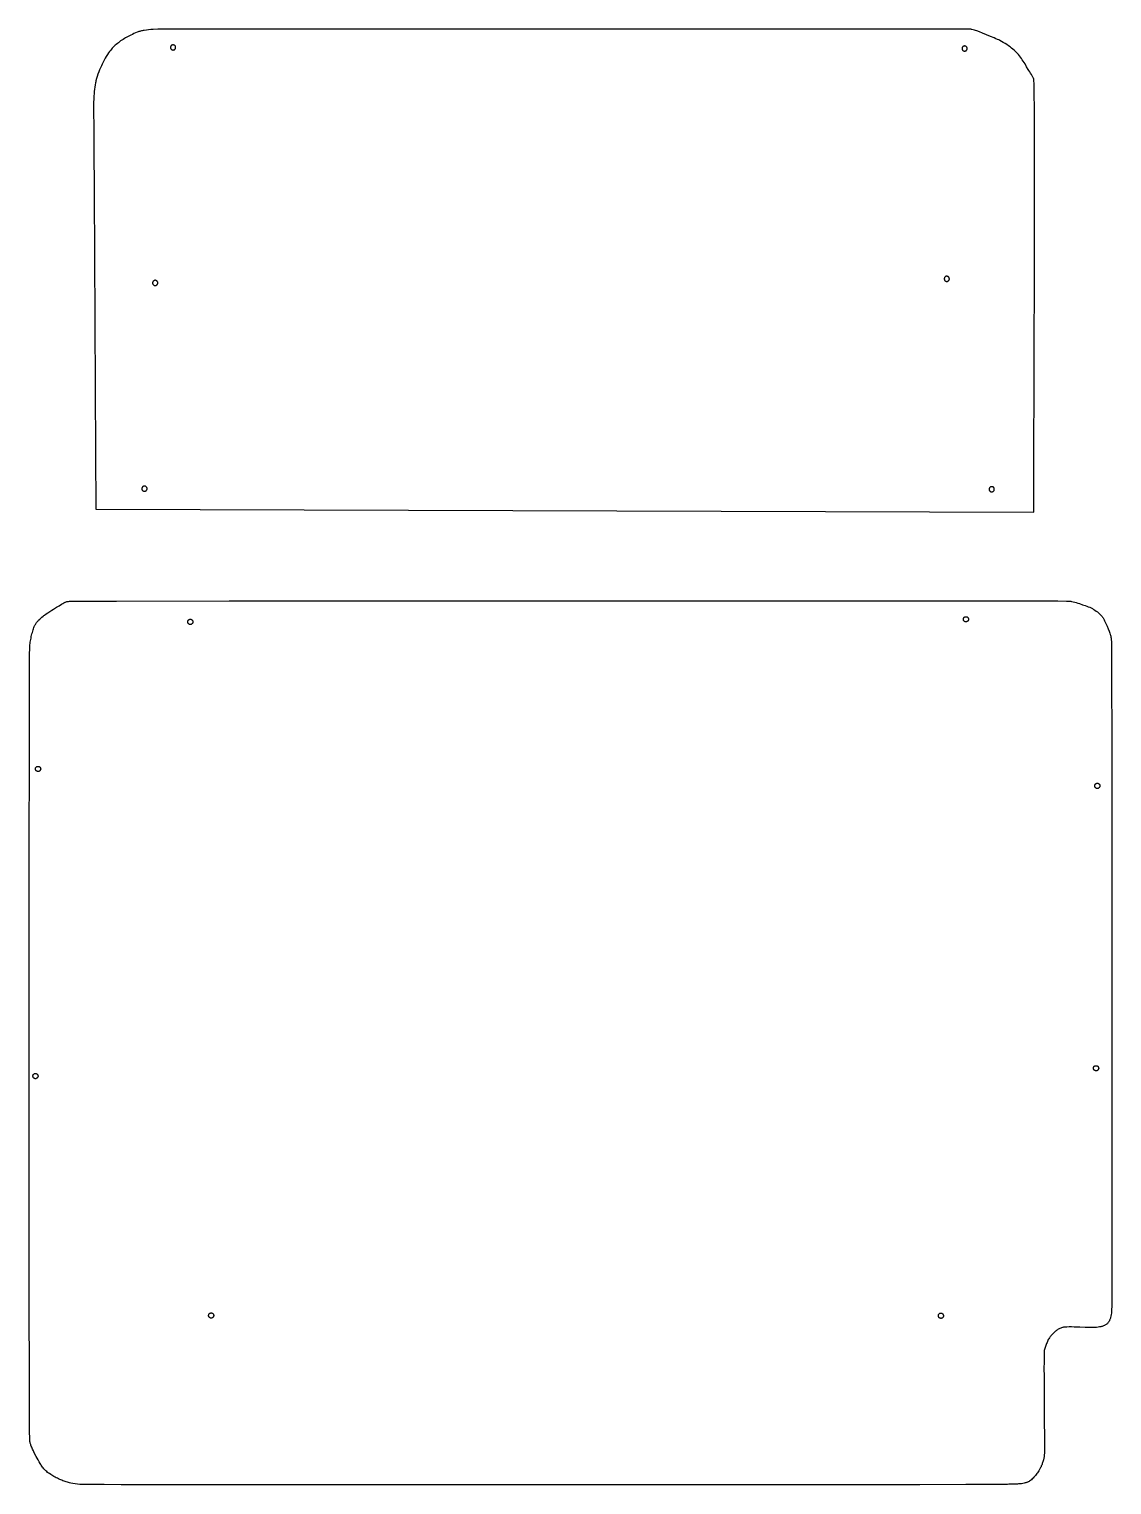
# Model space of a CAD drawing. Extents: x 1573 to 6745, y -2041 to 3468.
# Drawn here: x 4191 to 5023, y -2041 to -922 of the extents above; entities that cross this region are included whole.
import ezdxf

# ---------------------------------------------------------------- set-up
doc = ezdxf.new("R2010")
doc.units = 0
doc.layers.add('Default Layer', color=1, linetype='CONTINUOUS')

msp = doc.modelspace()

# ---------------------------------------------------------------- linework, layer by layer
at = {"layer": 'Default Layer'}
for points in [[(4914.8, -922.6), (4907.6, -922.6), (4887.8, -922.6), (4817.3, -922.5), (4717.7, -922.5), (4603.6, -922.5), (4489.3, -922.5), (4389.3, -922.5), (4318, -922.6), (4297.7, -922.6), (4292.1, -922.6), (4290, -922.6), (4286.5, -922.8), (4284.8, -922.9), (4283, -923.1), (4281.3, -923.2), (4279.7, -923.5), (4278.9, -923.6), (4278.2, -923.7), (4277.5, -923.9), (4276.8, -924), (4276.2, -924.2), (4275.6, -924.4), (4274.9, -924.6), (4274.3, -924.8), (4273, -925.4), (4271.8, -925.9), (4270.6, -926.5), (4269.4, -927.1), (4267.3, -928.2), (4266.3, -928.7), (4265.3, -929.3), (4264.4, -929.8), (4263.4, -930.4), (4262.5, -931), (4261.5, -931.6), (4260.7, -932.2), (4259.8, -932.9), (4259, -933.5), (4258.1, -934.2), (4257.3, -934.9), (4256.6, -935.6), (4255.8, -936.4), (4255.1, -937.2), (4254.4, -938), (4253.7, -938.8), (4253, -939.7), (4252.2, -940.8), (4251.4, -942.1), (4250.5, -943.5), (4249.6, -944.9), (4248.8, -946.4), (4248, -947.9), (4247.3, -949.3), (4246.7, -950.7), (4246, -952.2), (4245.3, -953.8), (4244.7, -955.4), (4244.1, -957.1), (4243.6, -958.8), (4243.1, -960.5), (4242.6, -962.1), (4242.4, -962.9), (4242.3, -963.7), (4241.9, -965.4), (4241.7, -967.1), (4241.5, -968.7), (4241.3, -970.4), (4241.1, -972.1), (4241, -973.8), (4240.9, -975.4), (4240.9, -976.4), (4240.8, -978.6), (4240.8, -986), (4240.9, -997.2), (4240.9, -1011.9), (4241.1, -1049.6), (4241.4, -1095.6), (4241.9, -1198.2), (4242.2, -1247.8), (4242.5, -1291.4), (4963.4, -1293.6), (4963.4, -1247.6), (4963.5, -1195.4), (4963.7, -1087.1), (4963.7, -1038.6), (4963.7, -1017.4), (4963.7, -999), (4963.7, -983.7), (4963.6, -972), (4963.5, -967.7), (4963.5, -964.4), (4963.4, -962.3), (4963.4, -961.7), (4963.4, -961.4), (4963.2, -960.9), (4963, -960.3), (4962.8, -959.8), (4962.6, -959.3), (4962.3, -958.8), (4962, -958.3), (4961.4, -957.3), (4960.8, -956.3), (4960.1, -955.4), (4959.5, -954.4), (4958.9, -953.5), (4957.7, -951.4), (4956.5, -949.2), (4955.8, -948.2), (4955.1, -947.1), (4954.4, -946), (4953.7, -945), (4953, -944.1), (4952.2, -943.1), (4951.4, -942.1), (4950.6, -941.2), (4949.8, -940.3), (4948.9, -939.4), (4948.1, -938.6), (4947.1, -937.8), (4946.1, -937), (4945, -936.1), (4943.8, -935.3), (4942.5, -934.4), (4941.2, -933.6), (4939.8, -932.7), (4938.4, -932), (4937.1, -931.2), (4936.3, -930.8), (4935.3, -930.4), (4934.2, -929.9), (4932.9, -929.3), (4930, -928.1), (4926.9, -926.8), (4923.9, -925.6), (4921.4, -924.6), (4919.4, -923.9), (4918.4, -923.5), (4917.6, -923.2), (4916.6, -923), (4915.7, -922.8), (4915.3, -922.7), (4914.8, -922.6)], [(4299.8, -936.6), (4299.8, -936.8), (4299.8, -937), (4299.9, -937.2), (4300, -937.3), (4300, -937.5), (4300.1, -937.7), (4300.3, -937.8), (4300.4, -938), (4300.5, -938.1), (4300.7, -938.2), (4300.9, -938.3), (4301, -938.4), (4301.2, -938.5), (4301.4, -938.5), (4301.6, -938.6), (4301.8, -938.6), (4302, -938.6), (4302.2, -938.5), (4302.4, -938.5), (4302.6, -938.4), (4302.8, -938.3), (4302.9, -938.2), (4303.1, -938.1), (4303.2, -938), (4303.4, -937.8), (4303.5, -937.7), (4303.6, -937.5), (4303.7, -937.3), (4303.7, -937.2), (4303.8, -937), (4303.8, -936.8), (4303.8, -936.6), (4303.8, -936.4), (4303.8, -936.2), (4303.7, -936), (4303.7, -935.8), (4303.6, -935.6), (4303.5, -935.4), (4303.4, -935.3), (4303.2, -935.2), (4303.1, -935), (4302.9, -934.9), (4302.8, -934.8), (4302.6, -934.7), (4302.4, -934.7), (4302.2, -934.6), (4302, -934.6), (4301.8, -934.6), (4301.6, -934.6), (4301.4, -934.6), (4301.2, -934.7), (4301, -934.7), (4300.9, -934.8), (4300.7, -934.9), (4300.5, -935), (4300.4, -935.2), (4300.3, -935.3), (4300.1, -935.4), (4300, -935.6), (4300, -935.8), (4299.9, -936), (4299.8, -936.2), (4299.8, -936.4), (4299.8, -936.6)], [(4908.1, -937.4), (4908.1, -937.6), (4908.1, -937.8), (4908.2, -938), (4908.2, -938.2), (4908.3, -938.4), (4908.4, -938.5), (4908.5, -938.7), (4908.7, -938.8), (4908.8, -939), (4909, -939.1), (4909.1, -939.2), (4909.3, -939.3), (4909.5, -939.3), (4909.7, -939.4), (4909.9, -939.4), (4910.1, -939.4), (4910.3, -939.4), (4910.5, -939.4), (4910.7, -939.3), (4910.9, -939.3), (4911, -939.2), (4911.2, -939.1), (4911.4, -939), (4911.5, -938.8), (4911.6, -938.7), (4911.7, -938.5), (4911.8, -938.4), (4911.9, -938.2), (4912, -938), (4912, -937.8), (4912.1, -937.6), (4912.1, -937.4), (4912.1, -937.2), (4912, -937), (4912, -936.8), (4911.9, -936.6), (4911.8, -936.5), (4911.7, -936.3), (4911.6, -936.2), (4911.5, -936), (4911.4, -935.9), (4911.2, -935.8), (4911, -935.7), (4910.9, -935.6), (4910.7, -935.5), (4910.5, -935.5), (4910.3, -935.4), (4910.1, -935.4), (4909.9, -935.4), (4909.7, -935.5), (4909.5, -935.5), (4909.3, -935.6), (4909.1, -935.7), (4909, -935.8), (4908.8, -935.9), (4908.7, -936), (4908.5, -936.2), (4908.4, -936.3), (4908.3, -936.5), (4908.2, -936.6), (4908.2, -936.8), (4908.1, -937), (4908.1, -937.2), (4908.1, -937.4)], [(4286.1, -1117.5), (4286.1, -1117.7), (4286.1, -1117.9), (4286.2, -1118.1), (4286.2, -1118.3), (4286.3, -1118.5), (4286.4, -1118.6), (4286.5, -1118.8), (4286.7, -1118.9), (4286.8, -1119.1), (4287, -1119.2), (4287.1, -1119.3), (4287.3, -1119.4), (4287.5, -1119.4), (4287.7, -1119.5), (4287.9, -1119.5), (4288.1, -1119.5), (4288.3, -1119.5), (4288.5, -1119.5), (4288.7, -1119.4), (4288.9, -1119.4), (4289, -1119.3), (4289.2, -1119.2), (4289.4, -1119.1), (4289.5, -1118.9), (4289.6, -1118.8), (4289.7, -1118.6), (4289.8, -1118.5), (4289.9, -1118.3), (4290, -1118.1), (4290, -1117.9), (4290.1, -1117.7), (4290.1, -1117.5), (4290.1, -1117.3), (4290, -1117.1), (4290, -1116.9), (4289.9, -1116.7), (4289.8, -1116.6), (4289.7, -1116.4), (4289.6, -1116.3), (4289.5, -1116.1), (4289.4, -1116), (4289.2, -1115.9), (4289, -1115.8), (4288.9, -1115.7), (4288.7, -1115.6), (4288.5, -1115.6), (4288.3, -1115.5), (4288.1, -1115.5), (4287.9, -1115.5), (4287.7, -1115.6), (4287.5, -1115.6), (4287.3, -1115.7), (4287.1, -1115.8), (4287, -1115.9), (4286.8, -1116), (4286.7, -1116.1), (4286.5, -1116.3), (4286.4, -1116.4), (4286.3, -1116.6), (4286.2, -1116.7), (4286.2, -1116.9), (4286.1, -1117.1), (4286.1, -1117.3), (4286.1, -1117.5)], [(4894.4, -1114.4), (4894.4, -1114.6), (4894.4, -1114.8), (4894.5, -1115), (4894.5, -1115.2), (4894.6, -1115.3), (4894.7, -1115.5), (4894.8, -1115.7), (4894.9, -1115.8), (4895.1, -1115.9), (4895.2, -1116), (4895.4, -1116.1), (4895.6, -1116.2), (4895.8, -1116.3), (4896, -1116.3), (4896.2, -1116.4), (4896.4, -1116.4), (4896.6, -1116.4), (4896.8, -1116.3), (4897, -1116.3), (4897.1, -1116.2), (4897.3, -1116.1), (4897.5, -1116), (4897.6, -1115.9), (4897.8, -1115.8), (4897.9, -1115.7), (4898, -1115.5), (4898.1, -1115.3), (4898.2, -1115.2), (4898.3, -1115), (4898.3, -1114.8), (4898.4, -1114.6), (4898.4, -1114.4), (4898.4, -1114.2), (4898.3, -1114), (4898.3, -1113.8), (4898.2, -1113.6), (4898.1, -1113.4), (4898, -1113.3), (4897.9, -1113.1), (4897.8, -1113), (4897.6, -1112.8), (4897.5, -1112.7), (4897.3, -1112.6), (4897.1, -1112.5), (4897, -1112.5), (4896.8, -1112.4), (4896.6, -1112.4), (4896.4, -1112.4), (4896.2, -1112.4), (4896, -1112.4), (4895.8, -1112.5), (4895.6, -1112.5), (4895.4, -1112.6), (4895.2, -1112.7), (4895.1, -1112.8), (4894.9, -1113), (4894.8, -1113.1), (4894.7, -1113.3), (4894.6, -1113.4), (4894.5, -1113.6), (4894.5, -1113.8), (4894.4, -1114), (4894.4, -1114.2), (4894.4, -1114.4)], [(4277.8, -1275.6), (4277.8, -1275.8), (4277.8, -1276), (4277.9, -1276.2), (4278, -1276.4), (4278, -1276.6), (4278.1, -1276.8), (4278.3, -1276.9), (4278.4, -1277.1), (4278.5, -1277.2), (4278.7, -1277.3), (4278.8, -1277.4), (4279, -1277.5), (4279.2, -1277.6), (4279.4, -1277.6), (4279.6, -1277.6), (4279.8, -1277.6), (4280, -1277.6), (4280.2, -1277.6), (4280.4, -1277.6), (4280.6, -1277.5), (4280.8, -1277.4), (4280.9, -1277.3), (4281.1, -1277.2), (4281.2, -1277.1), (4281.3, -1276.9), (4281.5, -1276.8), (4281.6, -1276.6), (4281.6, -1276.4), (4281.7, -1276.2), (4281.8, -1276), (4281.8, -1275.8), (4281.8, -1275.6), (4281.8, -1275.4), (4281.8, -1275.2), (4281.7, -1275), (4281.6, -1274.9), (4281.6, -1274.7), (4281.5, -1274.5), (4281.3, -1274.4), (4281.2, -1274.2), (4281.1, -1274.1), (4280.9, -1274), (4280.8, -1273.9), (4280.6, -1273.8), (4280.4, -1273.7), (4280.2, -1273.7), (4280, -1273.7), (4279.8, -1273.6), (4279.6, -1273.7), (4279.4, -1273.7), (4279.2, -1273.7), (4279, -1273.8), (4278.8, -1273.9), (4278.7, -1274), (4278.5, -1274.1), (4278.4, -1274.2), (4278.3, -1274.4), (4278.1, -1274.5), (4278, -1274.7), (4278, -1274.9), (4277.9, -1275), (4277.8, -1275.2), (4277.8, -1275.4), (4277.8, -1275.6)], [(4928.9, -1276.1), (4929, -1276.3), (4929, -1276.5), (4929, -1276.7), (4929.1, -1276.9), (4929.2, -1277), (4929.3, -1277.2), (4929.4, -1277.3), (4929.5, -1277.5), (4929.7, -1277.6), (4929.8, -1277.7), (4930, -1277.8), (4930.2, -1277.9), (4930.3, -1278), (4930.5, -1278), (4930.7, -1278.1), (4930.9, -1278.1), (4931.1, -1278.1), (4931.3, -1278), (4931.5, -1278), (4931.7, -1277.9), (4931.9, -1277.8), (4932.1, -1277.7), (4932.2, -1277.6), (4932.4, -1277.5), (4932.5, -1277.3), (4932.6, -1277.2), (4932.7, -1277), (4932.8, -1276.9), (4932.9, -1276.7), (4932.9, -1276.5), (4932.9, -1276.3), (4932.9, -1276.1), (4932.9, -1275.9), (4932.9, -1275.7), (4932.9, -1275.5), (4932.8, -1275.3), (4932.7, -1275.1), (4932.6, -1275), (4932.5, -1274.8), (4932.4, -1274.7), (4932.2, -1274.5), (4932.1, -1274.4), (4931.9, -1274.3), (4931.7, -1274.2), (4931.5, -1274.2), (4931.3, -1274.1), (4931.1, -1274.1), (4930.9, -1274.1), (4930.7, -1274.1), (4930.5, -1274.1), (4930.3, -1274.2), (4930.2, -1274.2), (4930, -1274.3), (4929.8, -1274.4), (4929.7, -1274.5), (4929.5, -1274.7), (4929.4, -1274.8), (4929.3, -1275), (4929.2, -1275.1), (4929.1, -1275.3), (4929, -1275.5), (4929, -1275.7), (4929, -1275.9), (4928.9, -1276.1)], [(4225, -1362), (4233.8, -1362), (4258.3, -1362), (4344.9, -1361.9), (4467.2, -1361.8), (4607.4, -1361.8), (4747.6, -1361.8), (4870.1, -1361.8), (4919.2, -1361.8), (4957.1, -1361.9), (4981.8, -1361.9), (4988.5, -1362), (4990.2, -1362), (4990.9, -1362), (4991.6, -1362.1), (4992.2, -1362.2), (4993.4, -1362.5), (4994.7, -1362.8), (4995.9, -1363.2), (4997.1, -1363.5), (4998.3, -1363.9), (5000.6, -1364.8), (5002.8, -1365.5), (5004, -1366), (5005.1, -1366.4), (5006.2, -1366.8), (5007.3, -1367.3), (5008.3, -1367.8), (5008.8, -1368.1), (5009.3, -1368.4), (5010.2, -1369), (5011.2, -1369.7), (5012.1, -1370.3), (5013, -1371), (5013.8, -1371.8), (5014.2, -1372.2), (5014.6, -1372.6), (5015, -1373), (5015.4, -1373.4), (5015.8, -1373.8), (5016.1, -1374.3), (5016.5, -1374.8), (5016.9, -1375.5), (5017.3, -1376.3), (5017.7, -1377.1), (5018.2, -1378.1), (5018.6, -1379.1), (5019.5, -1381.2), (5020.4, -1383.3), (5021.1, -1385.2), (5021.7, -1386.7), (5022, -1387.7), (5022.2, -1388.3), (5022.4, -1389), (5022.5, -1389.7), (5022.6, -1390.4), (5022.7, -1391), (5022.8, -1391.7), (5023, -1393.1), (5023, -1399.1), (5023, -1415.7), (5023.1, -1474.1), (5023.2, -1556.4), (5023.2, -1650.8), (5023.3, -1745.1), (5023.2, -1788.6), (5023.2, -1827.6), (5023.2, -1860.7), (5023.1, -1886.3), (5023.1, -1895.8), (5023.1, -1903), (5023, -1907.5), (5023, -1908.7), (5023, -1909.2), (5022.8, -1910.3), (5022.5, -1911.4), (5022.2, -1912.5), (5022.1, -1913), (5021.9, -1913.5), (5021.7, -1914.1), (5021.5, -1914.6), (5021.3, -1915.1), (5021, -1915.5), (5020.7, -1916), (5020.4, -1916.4), (5020.1, -1916.8), (5019.7, -1917.2), (5019.3, -1917.6), (5018.9, -1917.9), (5018.4, -1918.2), (5017.9, -1918.5), (5017.5, -1918.7), (5016.9, -1918.9), (5016.4, -1919.1), (5015.9, -1919.3), (5015.4, -1919.4), (5014.8, -1919.6), (5013.7, -1919.8), (5012.6, -1920), (5011.5, -1920.2), (5011.2, -1920.3), (5010.8, -1920.3), (5009.7, -1920.3), (5008.3, -1920.3), (5006.7, -1920.3), (5002.8, -1920.2), (4998.5, -1920), (4994.3, -1919.9), (4992.2, -1919.8), (4990.3, -1919.8), (4988.6, -1919.9), (4987.2, -1919.9), (4986.5, -1920), (4986, -1920), (4985.5, -1920.1), (4985.2, -1920.2), (4984.5, -1920.4), (4983.9, -1920.7), (4983.3, -1921), (4982.7, -1921.3), (4982.1, -1921.6), (4981.5, -1922), (4980.9, -1922.3), (4980.4, -1922.7), (4979.8, -1923.1), (4979.3, -1923.6), (4978.8, -1924), (4978.3, -1924.5), (4977.8, -1925), (4977.3, -1925.5), (4976.9, -1926), (4976.4, -1926.5), (4976, -1927), (4975.6, -1927.6), (4975.2, -1928.2), (4974.8, -1928.9), (4974.4, -1929.5), (4974.1, -1930.2), (4973.7, -1931), (4973.4, -1931.7), (4973, -1932.5), (4972.7, -1933.2), (4972.4, -1934), (4972.2, -1934.8), (4971.9, -1935.6), (4971.7, -1936.4), (4971.5, -1937.2), (4971.3, -1937.9), (4971.3, -1938.2), (4971.3, -1938.5), (4971.2, -1939.5), (4971.1, -1940.8), (4971.1, -1942.4), (4971.1, -1946.5), (4971, -1951.6), (4971.1, -1957.5), (4971.1, -1964), (4971.2, -1978), (4971.3, -1992), (4971.4, -2004.4), (4971.5, -2009.5), (4971.5, -2013.5), (4971.4, -2016.4), (4971.4, -2017.3), (4971.3, -2017.8), (4971.1, -2019.2), (4970.9, -2020.6), (4970.6, -2021.9), (4970.2, -2023.3), (4970, -2023.9), (4969.8, -2024.6), (4969.6, -2025.3), (4969.3, -2025.9), (4969, -2026.5), (4968.8, -2027.2), (4968.5, -2027.8), (4968.1, -2028.4), (4967.4, -2029.7), (4967, -2030.4), (4966.6, -2031.1), (4966.1, -2031.8), (4965.6, -2032.5), (4965.1, -2033.2), (4964.5, -2033.9), (4963.9, -2034.7), (4963.3, -2035.3), (4962.7, -2036), (4962, -2036.6), (4961.4, -2037.2), (4960.7, -2037.8), (4960, -2038.2), (4959.6, -2038.5), (4959.2, -2038.7), (4958.8, -2038.9), (4958.4, -2039.1), (4958, -2039.2), (4957.6, -2039.4), (4957.2, -2039.5), (4956.7, -2039.6), (4955.8, -2039.9), (4954.8, -2040), (4953.8, -2040.2), (4952.7, -2040.3), (4951.6, -2040.4), (4950.6, -2040.5), (4949.5, -2040.5), (4947.3, -2040.6), (4945.1, -2040.7), (4944, -2040.7), (4943, -2040.8), (4940.5, -2040.8), (4934.2, -2040.9), (4911, -2040.9), (4875.6, -2041), (4830, -2041), (4716.3, -2041.1), (4586.3, -2041.1), (4456.4, -2041.1), (4396.5, -2041.1), (4342.8, -2041.1), (4297.3, -2041), (4262, -2041), (4248.8, -2040.9), (4239, -2040.9), (4232.7, -2040.8), (4231, -2040.8), (4230.2, -2040.8), (4228.5, -2040.6), (4226.7, -2040.3), (4224.9, -2040), (4223.2, -2039.7), (4222.3, -2039.5), (4221.5, -2039.2), (4220.6, -2039), (4219.8, -2038.8), (4218.9, -2038.5), (4218.1, -2038.2), (4217.2, -2037.9), (4216.4, -2037.6), (4215.6, -2037.2), (4214.7, -2036.9), (4213.8, -2036.5), (4213, -2036), (4212.1, -2035.6), (4211.2, -2035.1), (4210.3, -2034.6), (4209.4, -2034.1), (4208.6, -2033.6), (4207.8, -2033.1), (4206.9, -2032.5), (4206.2, -2032), (4205.4, -2031.5), (4204.7, -2030.9), (4204.1, -2030.4), (4203.5, -2029.8), (4203, -2029.2), (4202.4, -2028.7), (4201.9, -2028.1), (4201.4, -2027.4), (4201, -2026.8), (4200.5, -2026.1), (4200.1, -2025.5), (4199.7, -2024.8), (4198.9, -2023.4), (4198.2, -2022), (4196.7, -2019.2), (4195.2, -2016.4), (4194.5, -2015), (4193.8, -2013.6), (4193.5, -2012.9), (4193.2, -2012.2), (4192.9, -2011.4), (4192.6, -2010.7), (4192.4, -2010), (4192.1, -2009.2), (4191.9, -2008.5), (4191.8, -2007.7), (4191.7, -2007.1), (4191.7, -2005.6), (4191.6, -2000.2), (4191.6, -1991.7), (4191.5, -1980.4), (4191.4, -1950.1), (4191.3, -1911.1), (4191.3, -1865), (4191.2, -1813.6), (4191.2, -1758.8), (4191.2, -1702.1), (4191.2, -1645.5), (4191.3, -1590.5), (4191.3, -1539.1), (4191.4, -1492.9), (4191.4, -1453.8), (4191.5, -1423.3), (4191.6, -1411.9), (4191.6, -1403.4), (4191.7, -1397.9), (4191.7, -1396.4), (4191.8, -1395.7), (4191.9, -1394.7), (4192.1, -1393.6), (4192.2, -1392.6), (4192.4, -1391.5), (4192.7, -1390.4), (4192.9, -1389.3), (4193.1, -1388.2), (4193.4, -1387.1), (4193.7, -1386.1), (4194, -1385), (4194.2, -1384.1), (4194.5, -1383.2), (4194.8, -1382.4), (4195.1, -1381.6), (4195.4, -1381), (4195.7, -1380.4), (4196, -1379.9), (4196.3, -1379.4), (4196.6, -1378.9), (4197, -1378.5), (4197.3, -1378), (4197.7, -1377.6), (4198.1, -1377.1), (4198.5, -1376.7), (4199.4, -1375.9), (4200.3, -1375.1), (4201.1, -1374.4), (4202, -1373.6), (4202.5, -1373.2), (4203.1, -1372.8), (4204.3, -1371.9), (4205.7, -1371), (4207.2, -1370), (4208.6, -1369.1), (4210, -1368.2), (4212.3, -1366.8), (4214.2, -1365.6), (4216.2, -1364.4), (4217.1, -1363.8), (4218, -1363.3), (4218.8, -1362.9), (4219.2, -1362.8), (4219.6, -1362.6), (4220.2, -1362.4), (4220.9, -1362.3), (4221.5, -1362.2), (4222.2, -1362.1), (4222.9, -1362.1), (4223.6, -1362.1), (4225, -1362)], [(4913.1, -1376), (4913.1, -1376.2), (4913, -1376.4), (4913, -1376.6), (4912.9, -1376.7), (4912.8, -1376.9), (4912.7, -1377.1), (4912.6, -1377.2), (4912.5, -1377.4), (4912.4, -1377.5), (4912.2, -1377.6), (4912, -1377.7), (4911.9, -1377.8), (4911.7, -1377.9), (4911.5, -1377.9), (4911.3, -1378), (4911.1, -1378), (4910.9, -1378), (4910.7, -1377.9), (4910.5, -1377.9), (4910.3, -1377.8), (4910.1, -1377.7), (4910, -1377.6), (4909.8, -1377.5), (4909.7, -1377.4), (4909.5, -1377.2), (4909.4, -1377.1), (4909.3, -1376.9), (4909.2, -1376.7), (4909.2, -1376.6), (4909.1, -1376.4), (4909.1, -1376.2), (4909.1, -1376), (4909.1, -1375.8), (4909.1, -1375.6), (4909.2, -1375.4), (4909.2, -1375.2), (4909.3, -1375), (4909.4, -1374.8), (4909.5, -1374.7), (4909.7, -1374.5), (4909.8, -1374.4), (4910, -1374.3), (4910.1, -1374.2), (4910.3, -1374.1), (4910.5, -1374.1), (4910.7, -1374), (4910.9, -1374), (4911.1, -1374), (4911.3, -1374), (4911.5, -1374), (4911.7, -1374.1), (4911.9, -1374.1), (4912, -1374.2), (4912.2, -1374.3), (4912.4, -1374.4), (4912.5, -1374.5), (4912.6, -1374.7), (4912.7, -1374.8), (4912.8, -1375), (4912.9, -1375.2), (4913, -1375.4), (4913, -1375.6), (4913.1, -1375.8), (4913.1, -1376)], [(4317.1, -1378), (4317.1, -1378.2), (4317, -1378.4), (4317, -1378.6), (4316.9, -1378.7), (4316.8, -1378.9), (4316.7, -1379.1), (4316.6, -1379.2), (4316.5, -1379.4), (4316.4, -1379.5), (4316.2, -1379.6), (4316, -1379.7), (4315.9, -1379.8), (4315.7, -1379.9), (4315.5, -1379.9), (4315.3, -1380), (4315.1, -1380), (4314.9, -1380), (4314.7, -1379.9), (4314.5, -1379.9), (4314.3, -1379.8), (4314.1, -1379.7), (4314, -1379.6), (4313.8, -1379.5), (4313.7, -1379.4), (4313.5, -1379.2), (4313.4, -1379.1), (4313.3, -1378.9), (4313.2, -1378.7), (4313.2, -1378.6), (4313.1, -1378.4), (4313.1, -1378.2), (4313.1, -1378), (4313.1, -1377.8), (4313.1, -1377.6), (4313.2, -1377.4), (4313.2, -1377.2), (4313.3, -1377), (4313.4, -1376.8), (4313.5, -1376.7), (4313.7, -1376.5), (4313.8, -1376.4), (4314, -1376.3), (4314.1, -1376.2), (4314.3, -1376.1), (4314.5, -1376.1), (4314.7, -1376), (4314.9, -1376), (4315.1, -1376), (4315.3, -1376), (4315.5, -1376), (4315.7, -1376.1), (4315.9, -1376.1), (4316, -1376.2), (4316.2, -1376.3), (4316.4, -1376.4), (4316.5, -1376.5), (4316.6, -1376.7), (4316.7, -1376.8), (4316.8, -1377), (4316.9, -1377.2), (4317, -1377.4), (4317, -1377.6), (4317.1, -1377.8), (4317.1, -1378)], [(4200.1, -1491), (4200.1, -1491.2), (4200, -1491.4), (4200, -1491.6), (4199.9, -1491.7), (4199.8, -1491.9), (4199.7, -1492.1), (4199.6, -1492.2), (4199.5, -1492.4), (4199.4, -1492.5), (4199.2, -1492.6), (4199, -1492.7), (4198.9, -1492.8), (4198.7, -1492.9), (4198.5, -1492.9), (4198.3, -1493), (4198.1, -1493), (4197.9, -1493), (4197.7, -1492.9), (4197.5, -1492.9), (4197.3, -1492.8), (4197.1, -1492.7), (4197, -1492.6), (4196.8, -1492.5), (4196.7, -1492.4), (4196.5, -1492.2), (4196.4, -1492.1), (4196.3, -1491.9), (4196.2, -1491.7), (4196.2, -1491.6), (4196.1, -1491.4), (4196.1, -1491.2), (4196.1, -1491), (4196.1, -1490.8), (4196.1, -1490.6), (4196.2, -1490.4), (4196.2, -1490.2), (4196.3, -1490), (4196.4, -1489.8), (4196.5, -1489.7), (4196.7, -1489.5), (4196.8, -1489.4), (4197, -1489.3), (4197.1, -1489.2), (4197.3, -1489.1), (4197.5, -1489.1), (4197.7, -1489), (4197.9, -1489), (4198.1, -1489), (4198.3, -1489), (4198.5, -1489), (4198.7, -1489.1), (4198.9, -1489.1), (4199, -1489.2), (4199.2, -1489.3), (4199.4, -1489.4), (4199.5, -1489.5), (4199.6, -1489.7), (4199.7, -1489.8), (4199.8, -1490), (4199.9, -1490.2), (4200, -1490.4), (4200, -1490.6), (4200.1, -1490.8), (4200.1, -1491)], [(5014.1, -1504), (5014.1, -1504.2), (5014, -1504.4), (5014, -1504.6), (5013.9, -1504.7), (5013.8, -1504.9), (5013.7, -1505.1), (5013.6, -1505.2), (5013.5, -1505.4), (5013.4, -1505.5), (5013.2, -1505.6), (5013, -1505.7), (5012.9, -1505.8), (5012.7, -1505.9), (5012.5, -1505.9), (5012.3, -1506), (5012.1, -1506), (5011.9, -1506), (5011.7, -1505.9), (5011.5, -1505.9), (5011.3, -1505.8), (5011.1, -1505.7), (5011, -1505.6), (5010.8, -1505.5), (5010.7, -1505.4), (5010.5, -1505.2), (5010.4, -1505.1), (5010.3, -1504.9), (5010.2, -1504.7), (5010.2, -1504.6), (5010.1, -1504.4), (5010.1, -1504.2), (5010.1, -1504), (5010.1, -1503.8), (5010.1, -1503.6), (5010.2, -1503.4), (5010.2, -1503.2), (5010.3, -1503), (5010.4, -1502.8), (5010.5, -1502.7), (5010.7, -1502.5), (5010.8, -1502.4), (5011, -1502.3), (5011.1, -1502.2), (5011.3, -1502.1), (5011.5, -1502.1), (5011.7, -1502), (5011.9, -1502), (5012.1, -1502), (5012.3, -1502), (5012.5, -1502), (5012.7, -1502.1), (5012.9, -1502.1), (5013, -1502.2), (5013.2, -1502.3), (5013.4, -1502.4), (5013.5, -1502.5), (5013.6, -1502.7), (5013.7, -1502.8), (5013.8, -1503), (5013.9, -1503.2), (5014, -1503.4), (5014, -1503.6), (5014.1, -1503.8), (5014.1, -1504)], [(5013.1, -1721), (5013.1, -1721.2), (5013, -1721.4), (5013, -1721.6), (5012.9, -1721.7), (5012.8, -1721.9), (5012.7, -1722.1), (5012.6, -1722.2), (5012.5, -1722.4), (5012.4, -1722.5), (5012.2, -1722.6), (5012, -1722.7), (5011.9, -1722.8), (5011.7, -1722.9), (5011.5, -1722.9), (5011.3, -1723), (5011.1, -1723), (5010.9, -1723), (5010.7, -1722.9), (5010.5, -1722.9), (5010.3, -1722.8), (5010.1, -1722.7), (5010, -1722.6), (5009.8, -1722.5), (5009.7, -1722.4), (5009.5, -1722.2), (5009.4, -1722.1), (5009.3, -1721.9), (5009.2, -1721.7), (5009.2, -1721.6), (5009.1, -1721.4), (5009.1, -1721.2), (5009.1, -1721), (5009.1, -1720.8), (5009.1, -1720.6), (5009.2, -1720.4), (5009.2, -1720.2), (5009.3, -1720), (5009.4, -1719.8), (5009.5, -1719.7), (5009.7, -1719.5), (5009.8, -1719.4), (5010, -1719.3), (5010.1, -1719.2), (5010.3, -1719.1), (5010.5, -1719.1), (5010.7, -1719), (5010.9, -1719), (5011.1, -1719), (5011.3, -1719), (5011.5, -1719), (5011.7, -1719.1), (5011.9, -1719.1), (5012, -1719.2), (5012.2, -1719.3), (5012.4, -1719.4), (5012.5, -1719.5), (5012.6, -1719.7), (5012.7, -1719.8), (5012.8, -1720), (5012.9, -1720.2), (5013, -1720.4), (5013, -1720.6), (5013.1, -1720.8), (5013.1, -1721)], [(4198.1, -1727), (4198.1, -1727.2), (4198, -1727.4), (4198, -1727.6), (4197.9, -1727.7), (4197.8, -1727.9), (4197.7, -1728.1), (4197.6, -1728.2), (4197.5, -1728.4), (4197.4, -1728.5), (4197.2, -1728.6), (4197, -1728.7), (4196.9, -1728.8), (4196.7, -1728.9), (4196.5, -1728.9), (4196.3, -1729), (4196.1, -1729), (4195.9, -1729), (4195.7, -1728.9), (4195.5, -1728.9), (4195.3, -1728.8), (4195.1, -1728.7), (4195, -1728.6), (4194.8, -1728.5), (4194.7, -1728.4), (4194.5, -1728.2), (4194.4, -1728.1), (4194.3, -1727.9), (4194.2, -1727.7), (4194.2, -1727.6), (4194.1, -1727.4), (4194.1, -1727.2), (4194.1, -1727), (4194.1, -1726.8), (4194.1, -1726.6), (4194.2, -1726.4), (4194.2, -1726.2), (4194.3, -1726), (4194.4, -1725.8), (4194.5, -1725.7), (4194.7, -1725.5), (4194.8, -1725.4), (4195, -1725.3), (4195.1, -1725.2), (4195.3, -1725.1), (4195.5, -1725.1), (4195.7, -1725), (4195.9, -1725), (4196.1, -1725), (4196.3, -1725), (4196.5, -1725), (4196.7, -1725.1), (4196.9, -1725.1), (4197, -1725.2), (4197.2, -1725.3), (4197.4, -1725.4), (4197.5, -1725.5), (4197.6, -1725.7), (4197.7, -1725.8), (4197.8, -1726), (4197.9, -1726.2), (4198, -1726.4), (4198, -1726.6), (4198.1, -1726.8), (4198.1, -1727)], [(4333.1, -1911), (4333.1, -1911.2), (4333, -1911.4), (4333, -1911.6), (4332.9, -1911.7), (4332.8, -1911.9), (4332.7, -1912.1), (4332.6, -1912.2), (4332.5, -1912.4), (4332.4, -1912.5), (4332.2, -1912.6), (4332, -1912.7), (4331.9, -1912.8), (4331.7, -1912.9), (4331.5, -1912.9), (4331.3, -1913), (4331.1, -1913), (4330.9, -1913), (4330.7, -1912.9), (4330.5, -1912.9), (4330.3, -1912.8), (4330.1, -1912.7), (4330, -1912.6), (4329.8, -1912.5), (4329.7, -1912.4), (4329.5, -1912.2), (4329.4, -1912.1), (4329.3, -1911.9), (4329.2, -1911.7), (4329.2, -1911.6), (4329.1, -1911.4), (4329.1, -1911.2), (4329.1, -1911), (4329.1, -1910.8), (4329.1, -1910.6), (4329.2, -1910.4), (4329.2, -1910.2), (4329.3, -1910), (4329.4, -1909.8), (4329.5, -1909.7), (4329.7, -1909.5), (4329.8, -1909.4), (4330, -1909.3), (4330.1, -1909.2), (4330.3, -1909.1), (4330.5, -1909.1), (4330.7, -1909), (4330.9, -1909), (4331.1, -1909), (4331.3, -1909), (4331.5, -1909), (4331.7, -1909.1), (4331.9, -1909.1), (4332, -1909.2), (4332.2, -1909.3), (4332.4, -1909.4), (4332.5, -1909.5), (4332.6, -1909.7), (4332.7, -1909.8), (4332.8, -1910), (4332.9, -1910.2), (4333, -1910.4), (4333, -1910.6), (4333.1, -1910.8), (4333.1, -1911)], [(4893.9, -1911.2), (4893.9, -1911.4), (4893.8, -1911.6), (4893.8, -1911.8), (4893.7, -1912), (4893.6, -1912.1), (4893.5, -1912.3), (4893.4, -1912.5), (4893.3, -1912.6), (4893.1, -1912.7), (4893, -1912.8), (4892.8, -1912.9), (4892.7, -1913), (4892.5, -1913.1), (4892.3, -1913.1), (4892.1, -1913.2), (4891.9, -1913.2), (4891.7, -1913.2), (4891.5, -1913.1), (4891.3, -1913.1), (4891.1, -1913), (4890.9, -1912.9), (4890.8, -1912.8), (4890.6, -1912.7), (4890.5, -1912.6), (4890.3, -1912.5), (4890.2, -1912.3), (4890.1, -1912.1), (4890, -1912), (4890, -1911.8), (4889.9, -1911.6), (4889.9, -1911.4), (4889.9, -1911.2), (4889.9, -1911), (4889.9, -1910.8), (4890, -1910.6), (4890, -1910.4), (4890.1, -1910.2), (4890.2, -1910.1), (4890.3, -1909.9), (4890.5, -1909.8), (4890.6, -1909.6), (4890.8, -1909.5), (4890.9, -1909.4), (4891.1, -1909.3), (4891.3, -1909.3), (4891.5, -1909.2), (4891.7, -1909.2), (4891.9, -1909.2), (4892.1, -1909.2), (4892.3, -1909.2), (4892.5, -1909.3), (4892.7, -1909.3), (4892.8, -1909.4), (4893, -1909.5), (4893.1, -1909.6), (4893.3, -1909.8), (4893.4, -1909.9), (4893.5, -1910.1), (4893.6, -1910.2), (4893.7, -1910.4), (4893.8, -1910.6), (4893.8, -1910.8), (4893.9, -1911), (4893.9, -1911.2)]]:
    msp.add_lwpolyline(points, close=True, dxfattribs=at)

doc.saveas('drawing.dxf')
